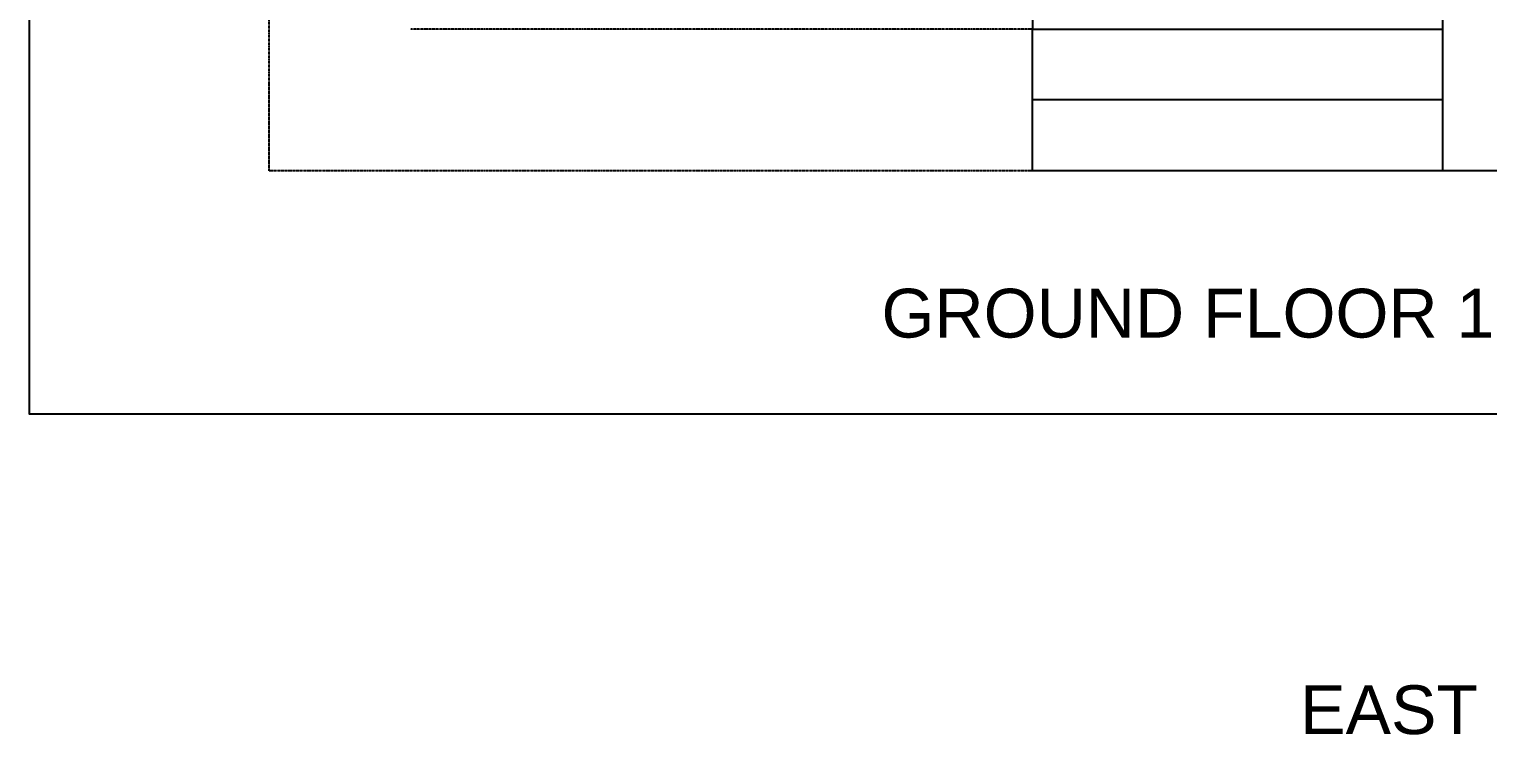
# Model space of a CAD drawing. Extents: x -4409 to 83729, y -39415 to 28842.
# Drawn here: x 54811 to 61001, y -39415 to -36423 of the extents above; entities that cross this region are included whole.
import ezdxf

# ---------------------------------------------------------------- set-up
doc = ezdxf.new("R2010")
doc.units = 0
doc.linetypes.add('DASHED2', pattern=[0.375, 0.25, -0.125])
doc.layers.add('1_WALL', color=7, linetype='CONTINUOUS')
doc.layers.add('WWW_CADBLOCKSFREE_COM', color=7, linetype='CONTINUOUS')
doc.styles.get("Standard").update_dxf_attribs({"font": 'arial.ttf'})

msp = doc.modelspace()

# ---------------------------------------------------------------- linework, layer by layer
at = {"layer": '1_WALL'}
for p in [(60809.468, -32767.819), (61049.468, -37023.289)]:
    msp.add_line(p, (60809.468, -37023.289), dxfattribs=at)
msp.add_lwpolyline([(59069.468, -33007.882), (59069.468, -36423.289)], dxfattribs=at)
at = {"layer": 'WWW_CADBLOCKSFREE_COM', "color": 8, "linetype": 'DASHED2'}
msp.add_line((59069.468, -36423.289), (56429.468, -36423.289), dxfattribs=at)
at = {"layer": 'WWW_CADBLOCKSFREE_COM', "color": 8}
msp.add_lwpolyline([(66476.563, -38054.072), (66476.563, -21217.695), (54811.378, -21217.695), (54811.378, -38054.072)], close=True, dxfattribs=at)
at = {"layer": 'WWW_CADBLOCKSFREE_COM', "color": 8, "linetype": 'DASHED2'}
msp.add_lwpolyline([(59069.468, -37023.289), (55829.468, -37023.289), (55829.468, -33007.819), (56429.468, -33007.819)], dxfattribs=at)
at = {"layer": 'WWW_CADBLOCKSFREE_COM', "color": 7}
msp.add_lwpolyline([(59069.468, -36423.289), (60809.468, -36423.289)], dxfattribs=at)
at = {"layer": 'WWW_CADBLOCKSFREE_COM', "color": 8}
for points in [[(60809.468, -36423.289), (60809.468, -36723.289), (59069.468, -36723.289), (59069.468, -36423.289)], [(60809.468, -36723.289), (60809.468, -37023.289), (59069.468, -37023.289), (59069.468, -36723.289)]]:
    msp.add_lwpolyline(points, dxfattribs=at)

# ---------------------------------------------------------------- texts
at = {"layer": 'WWW_CADBLOCKSFREE_COM', "color": 7, "linetype": 'CONTINUOUS'}
for s, height, p in [('GROUND FLOOR 1220 Sqft', 206.88384, (58428.241, -37730.841)), ('EAST', 206.8838, (60204.982, -39412.325))]:
    msp.add_text(s, height=height, dxfattribs=at).set_placement(p)

doc.saveas('drawing.dxf')
